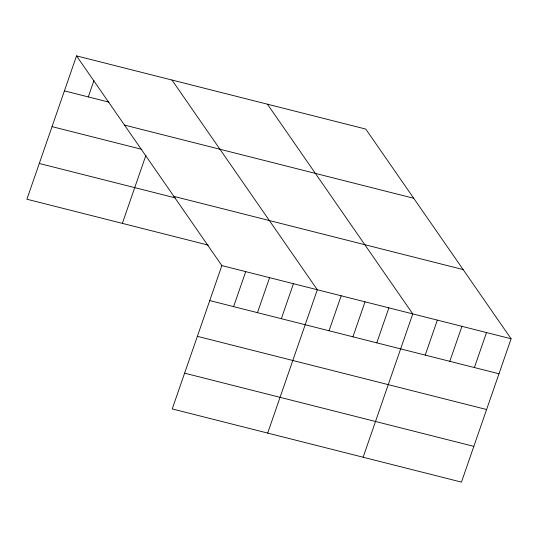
<?xml version="1.0" encoding="UTF-8"?>
<svg xmlns="http://www.w3.org/2000/svg" width="538" height="538" viewBox="0 0 538 538"><rect width="100%" height="100%" fill="white"/><g stroke="black" fill="none" stroke-linecap="round" stroke-linejoin="round"><path stroke-width="0.81" d="M76.537 55.885L221.858 265.59L172.227 408.927L461.463 482.115L511.1 338.779L365.773 129.073L76.537 55.885L26.9 199.221L208.253 245.113M88.279 96.914L93.935 80.586M122.348 223.371L145.892 155.388M233.606 306.62L245.725 271.629M257.467 312.659L269.585 277.662M281.334 318.691L293.445 283.701M267.675 433.077L317.312 289.74L171.985 80.034M329.054 330.769L341.173 295.779M352.915 336.808L365.033 301.818M376.782 342.847L388.893 307.857M363.123 457.233L412.76 313.896L267.433 104.19M425.228 355.107L437.347 320.117M449.815 361.328L461.927 326.337M474.395 367.548L486.513 332.558M64.419 90.875L108.958 102.146M124.493 125.085L413.729 198.28M52.038 126.632L141.918 149.376M173.902 196.383L463.144 269.578M39.281 163.465L175.294 197.883M221.858 265.59L511.1 338.779M209.746 300.581L498.982 373.769M197.365 336.331L486.601 409.526M184.608 373.17L473.844 446.365"/></g></svg>
